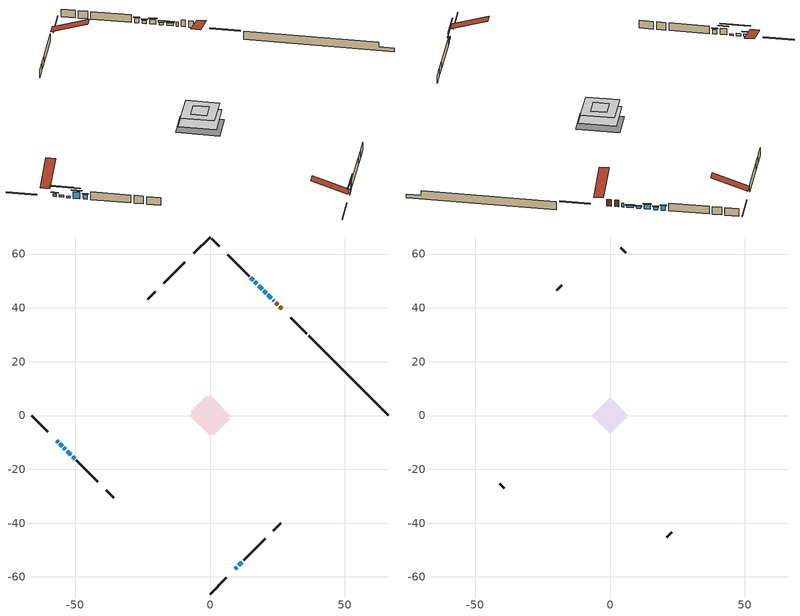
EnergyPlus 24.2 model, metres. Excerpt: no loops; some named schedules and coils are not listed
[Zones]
conditioned space
 floor outside (Floor1 construction): -1.49,0 0,1.49 1.49,0 0,-1.49 z0.97
 floor adiabatic (AdiabaticFloorConstruction): -7.48,0 0,7.48 7.48,0 0,-7.48 z0.97
 floor foundation (Slab1 construction): -7.41,1.32 -1.32,7.41 7.41,-1.32 1.32,-7.41 z-1.62
 wall outside (RimJoist1 construction): 0,-66.34 6.08,-60.27 / -66.34,0 -60.27,-6.08 / 0,66.34 -6.08,60.27 / 36.05,30.29 29.98,36.37 z0.97:1.27
 wall outside (AdiabaticWallConstruction 1): 26.74,39.6 25.84,40.5 / 25.19,41.16 24.41,41.93 z0.97:3
 wall outside (AdiabaticWallConstruction): 23.76,42.59 23.42,42.93 z0.97:2.19; -57.03,-9.31 -56.46,-9.89 z0.97:1.79; 22.76,43.58 21.48,44.86 / -55.8,-10.54 -54.97,-11.37 z0.97:1.71; 20.83,45.51 20,46.34 z0.97:1.66; 9.31,-57.03 9.96,-56.39 z0.97:1.48; -54.32,-12.02 -53.71,-12.64 z0.97:1.45; 19.35,47 18.12,48.22 / 15.98,50.36 15.16,51.19 / 10.61,-55.73 11.84,-54.51 z0.97:2.44; 17.47,48.88 16.64,49.7 z0.97:1.89; -53.05,-13.29 -51.76,-14.59 z0.97:3.05; -51.1,-15.24 -50.31,-16.03 z0.97:2.42
 wall outside (Wall1 construction): 12.49,-53.85 20.46,-45.89 / -49.66,-16.69 -41.69,-24.65 / -9.31,57.03 -17.27,49.07 / 14.5,51.84 6.54,59.81 z0.97:3.41
 wall outside (Wall4 construction): 23.57,-42.77 26.34,-40.01 / -38.58,-27.77 -35.81,-30.53 / -20.39,45.95 -23.15,43.19 / 3.42,62.92 0.66,65.69 z0.97:3.41
 wall foundation (FoundationWall1 construction): 36.71,29.64,-1.62 36.71,29.64,0.97 63.38,2.96,0.97 63.38,2.96,-0.49 66.34,0,-0.49 66.34,0,-1.62
 window (WindowConstruction 7): 23.76,42.59 23.42,42.92 z0.97:2.19
 window (WindowConstruction 6): -57.03,-9.31 -56.46,-9.89 z0.97:1.78
 window (WindowConstruction 8): 22.76,43.58 21.49,44.86 z0.97:1.71
 window (WindowConstruction 9): 20.83,45.51 20,46.34 z0.97:1.66
 window (WindowConstruction 10): 9.31,-57.03 9.96,-56.39 z0.97:1.48
 window (WindowConstruction 11): -55.8,-10.54 -54.97,-11.37 z0.97:1.71
 window (WindowConstruction 12): -54.32,-12.03 -53.71,-12.63 z0.97:1.45
 window (WindowConstruction): 19.35,47 18.12,48.22 z0.97:2.44
 window (WindowConstruction 1): 17.47,48.88 16.64,49.7 z0.97:1.88
 window (WindowConstruction 2): 15.98,50.36 15.16,51.19 z0.97:2.44
 window (WindowConstruction 3): 10.61,-55.73 11.84,-54.51 z0.97:2.44
 window (WindowConstruction 4): -53.05,-13.29 -51.76,-14.59 z0.97:3.05
 window (WindowConstruction 5): -51.1,-15.24 -50.31,-16.03 z0.97:2.42
 door (Door): 26.74,39.6 25.84,40.5 z0.97:3
 door (Door 1): 25.19,41.16 24.41,41.93 z0.97:3
 ceiling adiabatic (AdiabaticFloorConstruction): 0,-7.48 7.48,0 0,7.48 -7.48,0 z0.97
attic - vented
 floor to conditioned space (Floor2 construction Reversed): -3.23,0 0,3.23 3.23,0 0,-3.23 z3.41
 floor to conditioned space (Floor3 construction Reversed): -6.76,0 0,6.76 6.76,0 0,-6.76 z3.41
 wall outside (Wall2 construction): 21.11,-45.23 22.91,-43.43 / -41.03,-25.31 -39.23,-27.11 / -17.93,48.41 -19.73,46.61 / 5.88,60.46 4.08,62.26 z0.97:3.41
 roof outside (Roof1 construction): 8.65,-57.69,3.41 1.36,-50.4,6.85 -0.56,-52.32,6.85 6.73,-59.61,3.41; -57.69,-8.65,3.41 -50.4,-1.36,6.85 -52.32,0.56,6.85 -59.61,-6.73,3.41; -8.65,57.69,3.41 -1.36,50.4,6.85 0.56,52.32,6.85 -6.73,59.61,3.41; 27.4,38.95,3.41 20.11,31.66,6.85 22.03,29.73,6.85 29.32,37.02,3.41
shading: -56.03,-10.32 -57.46,-8.88 -57.68,-9.09 -56.24,-10.53 z2.39; 21.27,45.07 22.97,43.37 23.4,43.8 21.71,45.5 z2.01; 19.79,46.55 21.04,45.3 21.47,45.73 20.22,46.98 z1.95; 12.55,-53.8 6.72,-59.62 6.81,-59.71 12.63,-53.88 z5.14; -53.04,-13.31 -57.74,-8.61 -57.95,-8.82 -53.25,-13.52 z4.45; -51.66,-14.68 -56.37,-9.98 -56.58,-10.19 -51.87,-14.9 z4.35; 17.91,48.43 19.56,46.79 19.77,47 18.12,48.64 z2.74; 16.43,49.91 17.68,48.66 17.89,48.88 16.64,50.13 z2.18; 14.95,51.4 16.19,50.15 16.4,50.36 15.16,51.61 z2.74; 13.13,-53.21 9.32,-57.02 9.4,-57.11 13.21,-53.3 z4.27; -51.33,-15.02 -53.48,-12.86 -53.69,-13.07 -51.54,-15.23 z3.66; -50.1,-16.24 -51.31,-15.03 -51.52,-15.24 -50.31,-16.45 z2.72
[Building]
Building 1: Terrain=Suburbs
[Site:Location]
Mont Joli AP_QC: Latitude {deg}=48.61; Longitude {deg}=-68.21; Time Zone {hr}=-5; Elevation {m}=52; Keep Site Location Information=Yes
[Site:GroundTemperature:Shallow]
-0.843868, -3.04892, -3.2255, -2.1791, 2.02165, 6.20283, 9.82768, 12.1239, 12.319, 10.4514, 6.91898, 2.86606
[Site:WaterMainsTemperature]
Calculation Method=Schedule; Temperature Schedule=mains temperature schedule
[Material] Roughness=Rough; Thermal Absorptance=0.9
Name | Thickness {m} | Conductivity {W/m-K} | Density {kg/m3} | Specific Heat {J/kg-K} | Solar Absorptance | Visible Absorptance
asphalt or fiberglass shingles | 0.00635 | 0.162714 | 1121.4 | 1465.45 | 0.4 | 0.4
ceiling loosefill ins | 0.169333 | 0.0480833 | 16.02 | 1046.75 | 0.7 | 0.7
ceiling stud and cavity | 0.1397 | 0.118414 | 65.682 | 1177.47 | 0.7 | 0.7
ceiling stud and cavity 1 | 0.1397 | 0.117536 | 65.682 | 1177.47 | 0.7 | 0.7
concrete 4.0 in. | 0.1016 | 1.803125 | 2242.8 | 837.4 | 0.7 | 0.7
concrete 8.0 in. | 0.2032 | 1.803125 | 2242.8 | 837.4 | 0.7 | 0.7
door material | 0.04445 | 0.0451087 | 512.64 | 1214.23 | 0.7 | 0.7
floor covering | 0.0127 | 0.0433444 | 54.468 | 1339.84 | 0.6 | 0.6
floor rigid ins | 0.103632 | 0.029427 | 32.04 | 1214.23 | 0.7 | 0.7
floor rigid ins 1; wall rigid ins 1 | 0.512978 | 0.029427 | 32.04 | 1214.23 | 0.7 | 0.7
floor stud and cavity | 0.1397 | 0.137215 | 92.3553 | 1139.71 | 0.7 | 0.7
floor stud and cavity 1 | 0.1397 | 1.75129 | 37.0049 | 1207.88 | 0.7 | 0.7
furniture material conditioned space 1 | 0.1524 | 0.115458 | 640.8 | 1214.23 | 0.6 | 0.6
gypsum board | 0.0127 | 0.160291 | 801 | 837.4 | 0.6 | 0.6
osb sheathing 0.5 in. | 0.0127 | 0.115458 | 512.64 | 1214.23 | 0.7 | 0.7
osb sheathing 0.75 in. | 0.01905 | 0.115458 | 512.64 | 1214.23 | 0.7 | 0.7
osb sheathing 2.0 in. | 0.0508 | 0.115458 | 512.64 | 1214.23 | 0.7 | 0.7
rim joist rigid ins; wall rigid ins | 0.051816 | 0.029427 | 32.04 | 1214.23 | 0.7 | 0.7
rim joist stud and cavity | 0.0508 | 0.0407728 | 125.044 | 1163.47 | 0.6 | 0.6
wall stud and cavity | 0.1397 | 0.160931 | 139.0536 | 1170.24 | 0.7 | 0.7
wall stud and cavity 1 | 0.0889 | 6.1454 | 50.32683 | 1063.81 | 0.6 | 0.6
wall stud and cavity 2 | 0.1397 | 0.226446 | 139.0536 | 1170.24 | 0.7 | 0.7
wall stud and cavity 3 | 0.0889 | 0.380278 | 52.3479 | 1209.89 | 0.7 | 0.7
wall stud and cavity 4 | 0.0889 | 0.391764 | 83.0341 | 1211.67 | 0.7 | 0.7
wood siding | 0.0254 | 0.102417 | 544.68 | 1172.36 | 0.4 | 0.4
wood siding 1 | 0.00254 | 0.102417 | 544.68 | 1172.36 | 0.4 | 0.4
wood siding 2; wood siding 3; wood siding 4 | 0.0254 | 0.102417 | 544.68 | 1172.36 | 0.7 | 0.7
[WindowMaterial:SimpleGlazingSystem]
Name | U-Factor {W/m2-K} | Solar Heat Gain Coefficient
WindowMaterial | 2.909975 | 0.64
WindowMaterial 1 | 3.00026 | 0.5
WindowMaterial 10 | 2.969594 | 0.55
WindowMaterial 11 | 3.02013 | 0.46
WindowMaterial 2 | 2.92871 | 0.61
WindowMaterial 3 | 2.89351 | 0.66
WindowMaterial 4 | 2.992306 | 0.52
WindowMaterial 5 | 2.98038 | 0.53
WindowMaterial 6 | 3.03319 | 0.57
WindowMaterial 7 | 2.95653 | 0.58
WindowMaterial 8 | 2.97584 | 0.54
WindowMaterial 9 | 3.01388 | 0.48
[Construction]
AdiabaticFloorConstruction: floor stud and cavity 1, floor rigid ins 1, osb sheathing 0.75 in., floor covering
AdiabaticWallConstruction: wood siding 3, wall rigid ins 1, wall stud and cavity 3, gypsum board
AdiabaticWallConstruction 1: wood siding 4, wall rigid ins 1, wall stud and cavity 3, gypsum board
Door; Door 1: door material
Floor1 construction: floor stud and cavity, floor rigid ins, osb sheathing 0.75 in., floor covering
Floor2 construction Reversed: gypsum board, ceiling stud and cavity, ceiling loosefill ins
Floor3 construction Reversed: gypsum board, ceiling stud and cavity 1, ceiling loosefill ins
FoundationWall1 construction: concrete 8.0 in.
furniture construction conditioned space 1: furniture material conditioned space 1
PartitionWallConstruction: gypsum board, wall stud and cavity 4, gypsum board
RimJoist1 construction: wood siding 2, rim joist rigid ins, osb sheathing 2.0 in., rim joist stud and cavity
Roof1 construction: asphalt or fiberglass shingles
Slab1 construction: concrete 4.0 in.
Wall1 construction: wood siding, wall rigid ins, osb sheathing 0.5 in., wall stud and cavity, gypsum board
Wall2 construction: wood siding 1, wall stud and cavity 1
Wall4 construction: wood siding, wall rigid ins, osb sheathing 0.5 in., wall stud and cavity 2, gypsum board
WindowConstruction; WindowConstruction 3: WindowMaterial
WindowConstruction 1: WindowMaterial 1
WindowConstruction 10: WindowMaterial 9
WindowConstruction 11: WindowMaterial 10
WindowConstruction 12: WindowMaterial 11
WindowConstruction 2: WindowMaterial 2
WindowConstruction 4: WindowMaterial 3
WindowConstruction 5: WindowMaterial 4
WindowConstruction 6: WindowMaterial 5
WindowConstruction 7: WindowMaterial 6
WindowConstruction 8: WindowMaterial 7
WindowConstruction 9: WindowMaterial 8
[Zone] Multiplier=1; Part of Total Floor Area=Yes
Name | Volume {m3}
attic - vented | 62.7553
conditioned space | 621.1
[Space]
Name | Zone | Volume {m3}
attic - vented 1 | attic - vented | 62.7553
conditioned space 1 | conditioned space | 621.1
[ZoneInfiltration:EffectiveLeakageArea]
infil attic - vented 1: Zone or Space=attic - vented 1; Schedule=Always On Discrete; Effective Air Leakage Area {cm2}=3907.48; Stack Coefficient=0.000408552; Wind Coefficient=1.36566e-05
[ZoneMixing]
whole house fan mix: Zone or Space=attic - vented; Schedule=Always On Continuous; Design Flow Rate Calculation Method=Flow/Zone; Design Flow Rate {m3/s}=0; Source Zone or Space=conditioned space
[SurfaceProperty:ExposedFoundationPerimeter]
Slab1: Exposed Perimeter Calculation Method=TotalExposedPerimeter; Total Exposed Perimeter {m}=41.911
[InternalMass] Zone or ZoneList=conditioned space; Space or SpaceList=conditioned space 1
Name | Construction | Surface Area {m2}
furniture mass conditioned space 1 | furniture construction conditioned space 1 | 89.0163
partition wall mass | PartitionWallConstruction | 222.541
[Lights]
interior lighting: Zone or ZoneList or Space or SpaceList=conditioned space 1; Schedule=interior lighting schedule; Design Level Calculation Method=LightingLevel; Lighting Level {W}=343.2; Return Air Fraction=0; Fraction Radiant=0.6; Fraction Visible=0.2; Fraction Replaceable=1
[People]
occupants: Zone or ZoneList or Space or SpaceList=conditioned space 1; Number of People Schedule=occupants schedule; Number of People Calculation Method=People; Number of People=3; Fraction Radiant=0.314171; Sensible Heat Fraction=0.56303; Activity Level Schedule=occupants activity schedule; Carbon Dioxide Generation Rate {m3/s-W}=0; Enable ASHRAE 55 Comfort Warnings=No; Mean Radiant Temperature Calculation Type=EnclosureAveraged
[ElectricEquipment] Zone or ZoneList or Space or SpaceList=conditioned space 1; Design Level Calculation Method=EquipmentLevel
Name | Schedule | Design Level {W} | Fraction Latent | Fraction Radiant | Fraction Lost
clothes dryer | clothes dryer schedule | 140.772 | 0.015 | 0.081 | 0.85
clothes washer | clothes washer schedule | 32.1985 | 0.03 | 0.162 | 0.7
cooking range | cooking range schedule | 215.147 | 0.08 | 0.432 | 0.2
dishwasher | dishwasher schedule | 66.8632 | 0.3 | 0.18 | 0.4
fridge | fridge schedule | 72.9452 | 0 | 0.6 | 0
mech vent house fan | mech vent house fan schedule | 0 | 0 | 0 | 1
mech vent house fan cfis | mech vent house fan cfis schedule | 0 | 0 | 0 | 0
mech vent range fan 0 | mech vent range fan 0 schedule | 150 | 0 | 0 | 1
misc plug loads | misc plug loads schedule | 494.7 | 0.045 | 0.513 | 0.1
whole house fan | Always On Discrete | 0 | 0 | 0 | 1
[OtherEquipment] Zone or ZoneList or Space or SpaceList=conditioned space 1; Design Level Calculation Method=EquipmentLevel
Name | Fuel Type | Schedule | Design Level {W} | Fraction Latent | Fraction Radiant | Fraction Lost
clothes dryer 1 | Electricity | clothes dryer schedule | 0 | 0.015 | 0.081 | 0.85
cooking range 1 | Electricity | cooking range schedule | 0 | 0.08 | 0.432 | 0.2
general water use latent | None | general water use schedule | 62.594 | 1 | 0 | 0
general water use sensible | None | general water use schedule | -61.6891 | 0 | 0.6 | 0
mech vent house fan latent load | None | Always On Discrete | 0 | 1 | 0 | 0
mech vent house fan sensible load | None | Always On Discrete | 0 | 0 | 0 | 0
water heater energy adjustment1 | Electricity | Always On Discrete | 0.01 | 0 | 0 | 1
[ZoneInfiltration:DesignFlowRate] Zone or ZoneList or Space or SpaceList=conditioned space 1; Schedule=Always On Discrete; Design Flow Rate Calculation Method=Flow/Zone; Design Flow Rate {m3/s}=0
infil flow; natural vent flow; whole house fan flow
[ZoneControl:Thermostat]
conditioned space Thermostat: Zone or ZoneList=conditioned space; Control Type Schedule=conditioned space Thermostat Schedule; Control 1=conditioned space temperature setpoint; Temperature Difference Between Cutout And Setpoint {deltaC}=0
[ThermostatSetpoint:DualSetpoint]
conditioned space temperature setpoint: Heating Setpoint Temperature Schedule=heating setpoint; Cooling Setpoint Temperature Schedule=cooling setpoint
[AirLoopHVAC:UnitarySystem]
unit heater unitary system: Control Type=Load; Controlling Zone or Thermostat Location=conditioned space; Dehumidification Control Type=None; Availability Schedule=Always On Discrete; Supply Fan=unit heater supply fan; Fan Placement=BlowThrough; Supply Air Fan Operating Mode Schedule=unit heater auto fan schedule; Heating Coil=unit heater htg coil; DX Heating Coil Sizing Ratio=1; Use DOAS DX Cooling Coil=No; Minimum Supply Air Temperature {C}=2; Latent Load Control=SensibleOnlyLoadControl; Cooling Supply Air Flow Rate Method=None; Heating Supply Air Flow Rate Method=SupplyAirFlowRate; Heating Supply Air Flow Rate {m3/s}=0.00141584; No Load Supply Air Flow Rate Method=SupplyAirFlowRate; No Load Supply Air Flow Rate {m3/s}=0; No Load Supply Air Flow Rate Control Set To Low Speed=Yes; Maximum Supply Air Temperature {C}=48.8889; Maximum Outdoor Dry-Bulb Temperature for Supplemental Heater Operation {C}=21; Ancillary On-Cycle Electric Power {W}=0; Ancillary Off-Cycle Electric Power {W}=0
[Zone equipment]
conditioned space: electric baseboard, unit heater unitary system
[Foundation:Kiva]
Foundation Kiva 1: Initial Indoor Air Temperature {C}=18; Wall Height Above Grade {m}=0.969996; Wall Depth Below Slab {m}=0.2032
[Foundation:Kiva:Settings]
Soil Conductivity {W/m-K}=0.849921; Soil Density {kg/m3}=1842.3; Soil Specific Heat {J/kg-K}=418.7; Ground Solar Absorptivity=0.9; Ground Thermal Absorptivity=0.9; Ground Surface Roughness {m}=0.03; Far-Field Width {m}=40; Deep-Ground Boundary Condition=ZeroFlux; Deep-Ground Depth {m}=40; Minimum Cell Dimension {m}=0.2; Maximum Cell Growth Coefficient=3; Simulation Timestep=Timestep
[Exterior:Lights]
exterior lighting: Schedule=exterior lighting schedule; Design Level {W}=75.6
[EnergyManagementSystem:Sensor] Output:Variable or Output:Meter Index Key=conditioned space
Name | Output:Variable or Output:Meter
conditioned_space_clg_unmet_s | Zone Cooling Setpoint Not Met Time
conditioned_space_htg_unmet_s | Zone Heating Setpoint Not Met Time
fridge_tin_s; tin_s; tin_s_1 | Zone Mean Air Temperature
tout_s | Zone Outdoor Air Drybulb Temperature
win_s | Zone Air Humidity Ratio
[Schedule:Constant]
Name | Hourly Value
Always On Continuous; mech vent house fan schedule; mech vent house fan cfis schedule; Always On Discrete | 1
occupants activity schedule | 117.228
fridge schedule; unit heater auto fan schedule | 0
[Schedule:Week:Daily]
interior lighting schedule Week Rule - Jan1-Jan27: interior lighting schedule day, interior lighting schedule day, interior lighting schedule day, interior lighting schedule day, interior lighting schedule day, interior lighting schedule day, interior lighting schedule day, interior lighting schedule default day, interior lighting schedule default day, interior lighting schedule default day, interior lighting schedule default day, interior lighting schedule default day
interior lighting schedule Week Rule - Jan28-Feb3: interior lighting schedule day, interior lighting schedule day, interior lighting schedule day, interior lighting schedule day, interior lighting schedule day 1, interior lighting schedule day 1, interior lighting schedule day 1, interior lighting schedule default day, interior lighting schedule default day, interior lighting schedule default day, interior lighting schedule default day, interior lighting schedule default day
interior lighting schedule Week Rule - Feb4-Feb24: interior lighting schedule day 1, interior lighting schedule day 1, interior lighting schedule day 1, interior lighting schedule day 1, interior lighting schedule day 1, interior lighting schedule day 1, interior lighting schedule day 1, interior lighting schedule default day, interior lighting schedule default day, interior lighting schedule default day, interior lighting schedule default day, interior lighting schedule default day
interior lighting schedule Week Rule - Feb25-Mar3: interior lighting schedule day 1, interior lighting schedule day 1, interior lighting schedule day 1, interior lighting schedule day 1, interior lighting schedule day 2, interior lighting schedule day 2, interior lighting schedule day 2, interior lighting schedule default day, interior lighting schedule default day, interior lighting schedule default day, interior lighting schedule default day, interior lighting schedule default day
interior lighting schedule Week Rule - Mar4-Mar31: interior lighting schedule day 2, interior lighting schedule day 2, interior lighting schedule day 2, interior lighting schedule day 2, interior lighting schedule day 2, interior lighting schedule day 2, interior lighting schedule day 2, interior lighting schedule default day, interior lighting schedule default day, interior lighting schedule default day, interior lighting schedule default day, interior lighting schedule default day
interior lighting schedule Week Rule - Apr1-Apr28: interior lighting schedule day 3, interior lighting schedule day 3, interior lighting schedule day 3, interior lighting schedule day 3, interior lighting schedule day 3, interior lighting schedule day 3, interior lighting schedule day 3, interior lighting schedule default day, interior lighting schedule default day, interior lighting schedule default day, interior lighting schedule default day, interior lighting schedule default day
interior lighting schedule Week Rule - Apr29-May5: interior lighting schedule day 3, interior lighting schedule day 3, interior lighting schedule day 4, interior lighting schedule day 4, interior lighting schedule day 4, interior lighting schedule day 4, interior lighting schedule day 4, interior lighting schedule default day, interior lighting schedule default day, interior lighting schedule default day, interior lighting schedule default day, interior lighting schedule default day
interior lighting schedule Week Rule - May6-May26: interior lighting schedule day 4, interior lighting schedule day 4, interior lighting schedule day 4, interior lighting schedule day 4, interior lighting schedule day 4, interior lighting schedule day 4, interior lighting schedule day 4, interior lighting schedule default day, interior lighting schedule default day, interior lighting schedule default day, interior lighting schedule default day, interior lighting schedule default day
interior lighting schedule Week Rule - May27-Jun2: interior lighting schedule day 4, interior lighting schedule day 4, interior lighting schedule day 4, interior lighting schedule day 4, interior lighting schedule day 4, interior lighting schedule day 5, interior lighting schedule day 5, interior lighting schedule default day, interior lighting schedule default day, interior lighting schedule default day, interior lighting schedule default day, interior lighting schedule default day
interior lighting schedule Week Rule - Jun3-Jun30: interior lighting schedule day 5, interior lighting schedule day 5, interior lighting schedule day 5, interior lighting schedule day 5, interior lighting schedule day 5, interior lighting schedule day 5, interior lighting schedule day 5, interior lighting schedule default day, interior lighting schedule default day, interior lighting schedule default day, interior lighting schedule default day, interior lighting schedule default day
interior lighting schedule Week Rule - Jul1-Jul28: interior lighting schedule day 6, interior lighting schedule day 6, interior lighting schedule day 6, interior lighting schedule day 6, interior lighting schedule day 6, interior lighting schedule day 6, interior lighting schedule day 6, interior lighting schedule default day, interior lighting schedule default day, interior lighting schedule default day, interior lighting schedule default day, interior lighting schedule default day
interior lighting schedule Week Rule - Jul29-Aug4: interior lighting schedule day 6, interior lighting schedule day 6, interior lighting schedule day 6, interior lighting schedule day 7, interior lighting schedule day 7, interior lighting schedule day 7, interior lighting schedule day 7, interior lighting schedule default day, interior lighting schedule default day, interior lighting schedule default day, interior lighting schedule default day, interior lighting schedule default day
interior lighting schedule Week Rule - Aug5-Aug25: interior lighting schedule day 7, interior lighting schedule day 7, interior lighting schedule day 7, interior lighting schedule day 7, interior lighting schedule day 7, interior lighting schedule day 7, interior lighting schedule day 7, interior lighting schedule default day, interior lighting schedule default day, interior lighting schedule default day, interior lighting schedule default day, interior lighting schedule default day
interior lighting schedule Week Rule - Aug26-Sep1: interior lighting schedule day 7, interior lighting schedule day 7, interior lighting schedule day 7, interior lighting schedule day 7, interior lighting schedule day 7, interior lighting schedule day 7, interior lighting schedule day 8, interior lighting schedule default day, interior lighting schedule default day, interior lighting schedule default day, interior lighting schedule default day, interior lighting schedule default day
interior lighting schedule Week Rule - Sep2-Sep29: interior lighting schedule day 8, interior lighting schedule day 8, interior lighting schedule day 8, interior lighting schedule day 8, interior lighting schedule day 8, interior lighting schedule day 8, interior lighting schedule day 8, interior lighting schedule default day, interior lighting schedule default day, interior lighting schedule default day, interior lighting schedule default day, interior lighting schedule default day
interior lighting schedule Week Rule - Sep30-Oct6: interior lighting schedule day 8, interior lighting schedule day 9, interior lighting schedule day 9, interior lighting schedule day 9, interior lighting schedule day 9, interior lighting schedule day 9, interior lighting schedule day 9, interior lighting schedule default day, interior lighting schedule default day, interior lighting schedule default day, interior lighting schedule default day, interior lighting schedule default day
interior lighting schedule Week Rule - Oct7-Oct27: interior lighting schedule day 9, interior lighting schedule day 9, interior lighting schedule day 9, interior lighting schedule day 9, interior lighting schedule day 9, interior lighting schedule day 9, interior lighting schedule day 9, interior lighting schedule default day, interior lighting schedule default day, interior lighting schedule default day, interior lighting schedule default day, interior lighting schedule default day
interior lighting schedule Week Rule - Oct28-Nov3: interior lighting schedule day 9, interior lighting schedule day 9, interior lighting schedule day 9, interior lighting schedule day 9, interior lighting schedule day 10, interior lighting schedule day 10, interior lighting schedule day 10, interior lighting schedule default day, interior lighting schedule default day, interior lighting schedule default day, interior lighting schedule default day, interior lighting schedule default day
interior lighting schedule Week Rule - Nov4-Nov24: interior lighting schedule day 10, interior lighting schedule day 10, interior lighting schedule day 10, interior lighting schedule day 10, interior lighting schedule day 10, interior lighting schedule day 10, interior lighting schedule day 10, interior lighting schedule default day, interior lighting schedule default day, interior lighting schedule default day, interior lighting schedule default day, interior lighting schedule default day
interior lighting schedule Week Rule - Nov25-Dec1: interior lighting schedule day 10, interior lighting schedule day 10, interior lighting schedule day 10, interior lighting schedule day 10, interior lighting schedule day 10, interior lighting schedule day 10, interior lighting schedule day 11, interior lighting schedule default day, interior lighting schedule default day, interior lighting schedule default day, interior lighting schedule default day, interior lighting schedule default day
interior lighting schedule Week Rule - Dec2-Dec31: interior lighting schedule day 11, interior lighting schedule day 11, interior lighting schedule day 11, interior lighting schedule day 11, interior lighting schedule day 11, interior lighting schedule day 11, interior lighting schedule day 11, interior lighting schedule default day, interior lighting schedule default day, interior lighting schedule default day, interior lighting schedule default day, interior lighting schedule default day
occupants schedule Week Rule - Jan1-Dec31: occupants schedule day, occupants schedule day, occupants schedule day, occupants schedule day, occupants schedule day, occupants schedule day, occupants schedule day, occupants schedule default day, occupants schedule default day, occupants schedule default day, occupants schedule default day, occupants schedule default day
clothes dryer schedule Week Rule - Jan1-Dec31: clothes dryer schedule day, clothes dryer schedule day, clothes dryer schedule day, clothes dryer schedule day, clothes dryer schedule day, clothes dryer schedule day, clothes dryer schedule day, clothes dryer schedule default day, clothes dryer schedule default day, clothes dryer schedule default day, clothes dryer schedule default day, clothes dryer schedule default day
clothes washer schedule Week Rule - Jan1-Dec31: clothes washer schedule day, clothes washer schedule day, clothes washer schedule day, clothes washer schedule day, clothes washer schedule day, clothes washer schedule day, clothes washer schedule day, clothes washer schedule default day, clothes washer schedule default day, clothes washer schedule default day, clothes washer schedule default day, clothes washer schedule default day
cooking range schedule Week Rule - Jan1-Dec31: cooking range schedule day, cooking range schedule day, cooking range schedule day, cooking range schedule day, cooking range schedule day, cooking range schedule day, cooking range schedule day, cooking range schedule default day, cooking range schedule default day, cooking range schedule default day, cooking range schedule default day, cooking range schedule default day
dishwasher schedule Week Rule - Jan1-Dec31: dishwasher schedule day, dishwasher schedule day, dishwasher schedule day, dishwasher schedule day, dishwasher schedule day, dishwasher schedule day, dishwasher schedule day, dishwasher schedule default day, dishwasher schedule default day, dishwasher schedule default day, dishwasher schedule default day, dishwasher schedule default day
mech vent range fan 0 schedule Week Rule - Jan1-Dec31: mech vent range fan 0 schedule day, mech vent range fan 0 schedule day, mech vent range fan 0 schedule day, mech vent range fan 0 schedule day, mech vent range fan 0 schedule day, mech vent range fan 0 schedule day, mech vent range fan 0 schedule day, mech vent range fan 0 schedule default day, mech vent range fan 0 schedule default day, mech vent range fan 0 schedule default day, mech vent range fan 0 schedule default day, mech vent range fan 0 schedule default day
misc plug loads schedule Week Rule - Jan1-Dec31: misc plug loads schedule day, misc plug loads schedule day, misc plug loads schedule day, misc plug loads schedule day, misc plug loads schedule day, misc plug loads schedule day, misc plug loads schedule day, misc plug loads schedule default day, misc plug loads schedule default day, misc plug loads schedule default day, misc plug loads schedule default day, misc plug loads schedule default day
general water use schedule Week Rule - Jan1-Dec31: general water use schedule day, general water use schedule day, general water use schedule day, general water use schedule day, general water use schedule day, general water use schedule day, general water use schedule day, general water use schedule default day, general water use schedule default day, general water use schedule default day, general water use schedule default day, general water use schedule default day
exterior lighting schedule Week Rule - Jan1-Jan27: exterior lighting schedule day, exterior lighting schedule day, exterior lighting schedule day, exterior lighting schedule day, exterior lighting schedule day, exterior lighting schedule day, exterior lighting schedule day, exterior lighting schedule default day, exterior lighting schedule default day, exterior lighting schedule default day, exterior lighting schedule default day, exterior lighting schedule default day
exterior lighting schedule Week Rule - Jan28-Feb3: exterior lighting schedule day, exterior lighting schedule day, exterior lighting schedule day, exterior lighting schedule day, exterior lighting schedule day 1, exterior lighting schedule day 1, exterior lighting schedule day 1, exterior lighting schedule default day, exterior lighting schedule default day, exterior lighting schedule default day, exterior lighting schedule default day, exterior lighting schedule default day
exterior lighting schedule Week Rule - Feb4-Feb24: exterior lighting schedule day 1, exterior lighting schedule day 1, exterior lighting schedule day 1, exterior lighting schedule day 1, exterior lighting schedule day 1, exterior lighting schedule day 1, exterior lighting schedule day 1, exterior lighting schedule default day, exterior lighting schedule default day, exterior lighting schedule default day, exterior lighting schedule default day, exterior lighting schedule default day
exterior lighting schedule Week Rule - Feb25-Mar3: exterior lighting schedule day 1, exterior lighting schedule day 1, exterior lighting schedule day 1, exterior lighting schedule day 1, exterior lighting schedule day 2, exterior lighting schedule day 2, exterior lighting schedule day 2, exterior lighting schedule default day, exterior lighting schedule default day, exterior lighting schedule default day, exterior lighting schedule default day, exterior lighting schedule default day
exterior lighting schedule Week Rule - Mar4-Mar31: exterior lighting schedule day 2, exterior lighting schedule day 2, exterior lighting schedule day 2, exterior lighting schedule day 2, exterior lighting schedule day 2, exterior lighting schedule day 2, exterior lighting schedule day 2, exterior lighting schedule default day, exterior lighting schedule default day, exterior lighting schedule default day, exterior lighting schedule default day, exterior lighting schedule default day
exterior lighting schedule Week Rule - Apr1-Apr28: exterior lighting schedule day 3, exterior lighting schedule day 3, exterior lighting schedule day 3, exterior lighting schedule day 3, exterior lighting schedule day 3, exterior lighting schedule day 3, exterior lighting schedule day 3, exterior lighting schedule default day, exterior lighting schedule default day, exterior lighting schedule default day, exterior lighting schedule default day, exterior lighting schedule default day
exterior lighting schedule Week Rule - Apr29-May5: exterior lighting schedule day 3, exterior lighting schedule day 3, exterior lighting schedule day 4, exterior lighting schedule day 4, exterior lighting schedule day 4, exterior lighting schedule day 4, exterior lighting schedule day 4, exterior lighting schedule default day, exterior lighting schedule default day, exterior lighting schedule default day, exterior lighting schedule default day, exterior lighting schedule default day
exterior lighting schedule Week Rule - May6-May26: exterior lighting schedule day 4, exterior lighting schedule day 4, exterior lighting schedule day 4, exterior lighting schedule day 4, exterior lighting schedule day 4, exterior lighting schedule day 4, exterior lighting schedule day 4, exterior lighting schedule default day, exterior lighting schedule default day, exterior lighting schedule default day, exterior lighting schedule default day, exterior lighting schedule default day
exterior lighting schedule Week Rule - May27-Jun2: exterior lighting schedule day 4, exterior lighting schedule day 4, exterior lighting schedule day 4, exterior lighting schedule day 4, exterior lighting schedule day 4, exterior lighting schedule day 5, exterior lighting schedule day 5, exterior lighting schedule default day, exterior lighting schedule default day, exterior lighting schedule default day, exterior lighting schedule default day, exterior lighting schedule default day
exterior lighting schedule Week Rule - Jun3-Jun30: exterior lighting schedule day 5, exterior lighting schedule day 5, exterior lighting schedule day 5, exterior lighting schedule day 5, exterior lighting schedule day 5, exterior lighting schedule day 5, exterior lighting schedule day 5, exterior lighting schedule default day, exterior lighting schedule default day, exterior lighting schedule default day, exterior lighting schedule default day, exterior lighting schedule default day
exterior lighting schedule Week Rule - Jul1-Jul28: exterior lighting schedule day 6, exterior lighting schedule day 6, exterior lighting schedule day 6, exterior lighting schedule day 6, exterior lighting schedule day 6, exterior lighting schedule day 6, exterior lighting schedule day 6, exterior lighting schedule default day, exterior lighting schedule default day, exterior lighting schedule default day, exterior lighting schedule default day, exterior lighting schedule default day
exterior lighting schedule Week Rule - Jul29-Aug4: exterior lighting schedule day 6, exterior lighting schedule day 6, exterior lighting schedule day 6, exterior lighting schedule day 7, exterior lighting schedule day 7, exterior lighting schedule day 7, exterior lighting schedule day 7, exterior lighting schedule default day, exterior lighting schedule default day, exterior lighting schedule default day, exterior lighting schedule default day, exterior lighting schedule default day
[Schedule:Year]
interior lighting schedule: interior lighting schedule Week Rule - Jan1-Jan27, 1, 1, 1, 27, interior lighting schedule Week Rule - Jan28-Feb3, 1, 28, 2, 3, interior lighting schedule Week Rule - Feb4-Feb24, 2, 4, 2, 24, interior lighting schedule Week Rule - Feb25-Mar3, 2, 25, 3, 3, interior lighting schedule Week Rule - Mar4-Mar31, 3, 4, 3, 31, interior lighting schedule Week Rule - Apr1-Apr28, 4, 1, 4, 28, interior lighting schedule Week Rule - Apr29-May5, 4, 29, 5, 5, interior lighting schedule Week Rule - May6-May26, 5, 6, 5, 26, interior lighting schedule Week Rule - May27-Jun2, 5, 27, 6, 2, interior lighting schedule Week Rule - Jun3-Jun30, 6, 3, 6, 30, interior lighting schedule Week Rule - Jul1-Jul28, 7, 1, 7, 28, interior lighting schedule Week Rule - Jul29-Aug4, 7, 29, 8, 4, interior lighting schedule Week Rule - Aug5-Aug25, 8, 5, 8, 25, interior lighting schedule Week Rule - Aug26-Sep1, 8, 26, 9, 1, interior lighting schedule Week Rule - Sep2-Sep29, 9, 2, 9, 29, interior lighting schedule Week Rule - Sep30-Oct6, 9, 30, 10, 6, interior lighting schedule Week Rule - Oct7-Oct27, 10, 7, 10, 27, interior lighting schedule Week Rule - Oct28-Nov3, 10, 28, 11, 3, interior lighting schedule Week Rule - Nov4-Nov24, 11, 4, 11, 24, interior lighting schedule Week Rule - Nov25-Dec1, 11, 25, 12, 1, interior lighting schedule Week Rule - Dec2-Dec31, 12, 2, 12, 31
occupants schedule: occupants schedule Week Rule - Jan1-Dec31, 1, 1, 12, 31
clothes dryer schedule: clothes dryer schedule Week Rule - Jan1-Dec31, 1, 1, 12, 31
clothes washer schedule: clothes washer schedule Week Rule - Jan1-Dec31, 1, 1, 12, 31
cooking range schedule: cooking range schedule Week Rule - Jan1-Dec31, 1, 1, 12, 31
dishwasher schedule: dishwasher schedule Week Rule - Jan1-Dec31, 1, 1, 12, 31
mech vent range fan 0 schedule: mech vent range fan 0 schedule Week Rule - Jan1-Dec31, 1, 1, 12, 31
misc plug loads schedule: misc plug loads schedule Week Rule - Jan1-Dec31, 1, 1, 12, 31
general water use schedule: general water use schedule Week Rule - Jan1-Dec31, 1, 1, 12, 31
exterior lighting schedule: exterior lighting schedule Week Rule - Jan1-Jan27, 1, 1, 1, 27, exterior lighting schedule Week Rule - Jan28-Feb3, 1, 28, 2, 3, exterior lighting schedule Week Rule - Feb4-Feb24, 2, 4, 2, 24, exterior lighting schedule Week Rule - Feb25-Mar3, 2, 25, 3, 3, exterior lighting schedule Week Rule - Mar4-Mar31, 3, 4, 3, 31, exterior lighting schedule Week Rule - Apr1-Apr28, 4, 1, 4, 28, exterior lighting schedule Week Rule - Apr29-May5, 4, 29, 5, 5, exterior lighting schedule Week Rule - May6-May26, 5, 6, 5, 26, exterior lighting schedule Week Rule - May27-Jun2, 5, 27, 6, 2, exterior lighting schedule Week Rule - Jun3-Jun30, 6, 3, 6, 30, exterior lighting schedule Week Rule - Jul1-Jul28, 7, 1, 7, 28, exterior lighting schedule Week Rule - Jul29-Aug4, 7, 29, 8, 4, exterior lighting schedule Week Rule - Aug5-Aug25, 8, 5, 8, 25, exterior lighting schedule Week Rule - Aug26-Sep1, 8, 26, 9, 1, exterior lighting schedule Week Rule - Sep2-Sep29, 9, 2, 9, 29, exterior lighting schedule Week Rule - Sep30-Oct6, 9, 30, 10, 6, exterior lighting schedule Week Rule - Oct7-Oct27, 10, 7, 10, 27, exterior lighting schedule Week Rule - Oct28-Nov3, 10, 28, 11, 3, exterior lighting schedule Week Rule - Nov4-Nov24, 11, 4, 11, 24, exterior lighting schedule Week Rule - Nov25-Dec1, 11, 25, 12, 1, exterior lighting schedule Week Rule - Dec2-Dec31, 12, 2, 12, 31
[Schedule:Compact]
conditioned space Thermostat Schedule: Through: 12/31, For: AllDays, Until: 24:00, 4
mains temperature schedule: Through: 01/01, For: AllDays, Until: 24:00, 4.55833, Through: 01/02, For: AllDays, Until: 24:00, 4.48833, Through: 01/03, For: AllDays, Until: 24:00, 4.41944, Through: 01/04, For: AllDays, Until: 24:00, 4.35111, Through: 01/05, For: AllDays, Until: 24:00, 4.28389, Through: 01/06, For: AllDays, Until: 24:00, 4.21778, Through: 01/07, For: AllDays, Until: 24:00, 4.15278, Through: 01/08, For: AllDays, Until: 24:00, 4.08889, Through: 01/09, For: AllDays, Until: 24:00, 4.02611, Through: 01/10, For: AllDays, Until: 24:00, 3.96444, Through: 01/11, For: AllDays, Until: 24:00, 3.90333, Through: 01/12, For: AllDays, Until: 24:00, 3.84389, Through: 01/13, For: AllDays, Until: 24:00, 3.78556, Through: 01/14, For: AllDays, Until: 24:00, 3.72833, Through: 01/15, For: AllDays, Until: 24:00, 3.67222, Through: 01/16, For: AllDays, Until: 24:00, 3.61722, Through: 01/17, For: AllDays, Until: 24:00, 3.56333, Through: 01/18, For: AllDays, Until: 24:00, 3.51111, Through: 01/19, For: AllDays, Until: 24:00, 3.46, Through: 01/20, For: AllDays, Until: 24:00, 3.41, Through: 01/21, For: AllDays, Until: 24:00, 3.36111, Through: 01/22, For: AllDays, Until: 24:00, 3.31389, Through: 01/23, For: AllDays, Until: 24:00, 3.26778, Through: 01/24, For: AllDays, Until: 24:00, 3.22278, Through: 01/25, For: AllDays, Until: 24:00, 3.17944, Through: 01/26, For: AllDays, Until: 24:00, 3.13722, Through: 01/27, For: AllDays, Until: 24:00, 3.09667, Through: 01/28, For: AllDays, Until: 24:00, 3.05722, Through: 01/29, For: AllDays, Until: 24:00, 3.01944, Through: 01/30, For: AllDays, Until: 24:00, 2.98278, Through: 01/31, For: AllDays, Until: 24:00, 2.94778, Through: 02/01, For: AllDays, Until: 24:00, 2.91389, Through: 02/02, For: AllDays, Until: 24:00, 2.88167, Through: 02/03, For: AllDays, Until: 24:00, 2.85056, Through: 02/04, For: AllDays, Until: 24:00, 2.82111, Through: 02/05, For: AllDays, Until: 24:00, 2.79278, Through: 02/06, For: AllDays, Until: 24:00, 2.76667, Through: 02/07, For: AllDays, Until: 24:00, 2.74111, Through: 02/08, For: AllDays, Until: 24:00, 2.71778, Through: 02/09, For: AllDays, Until: 24:00, 2.69556, Through: 02/10, For: AllDays, Until: 24:00, 2.675, Through: 02/11, For: AllDays, Until: 24:00, 2.65556, Through: 02/12, For: AllDays, Until: 24:00, 2.63833, Through: 02/13, For: AllDays, Until: 24:00, 2.62222, Through: 02/14, For: AllDays, Until: 24:00, 2.60722, Through: 02/15, For: AllDays, Until: 24:00, 2.59389, Through: 02/16, For: AllDays, Until: 24:00, 2.58278, Through: 02/17, For: AllDays, Until: 24:00, 2.57222, Through: 02/18, For: AllDays, Until: 24:00, 2.56389, Through: 02/19, For: AllDays, Until: 24:00, 2.55667, Through: 02/20, For: AllDays, Until: 24:00, 2.55111, Through: 02/21, For: AllDays, Until: 24:00, 2.54722, Through: 02/22, For: AllDays, Until: 24:00, 2.545, Through: 02/23, For: AllDays, Until: 24:00, 2.54389, Through: 02/24, For: AllDays, Until: 24:00, 2.54444, Through: 02/25, For: AllDays, Until: 24:00, 2.54667, Through: 02/26, For: AllDays, Until: 24:00, 2.55056, Through: 02/27, For: AllDays, Until: 24:00, 2.55556, Through: 02/28, For: AllDays, Until: 24:00, 2.56222, Through: 03/01, For: AllDays, Until: 24:00, 2.57056, Through: 03/02, For: AllDays, Until: 24:00, 2.58, Through: 03/03, For: AllDays, Until: 24:00, 2.59167, Through: 03/04, For: AllDays, Until: 24:00, 2.60444, Through: 03/05, For: AllDays, Until: 24:00, 2.61889, Through: 03/06, For: AllDays, Until: 24:00, 2.63444, Through: 03/07, For: AllDays, Until: 24:00, 2.65167, Through: 03/08, For: AllDays, Until: 24:00, 2.67056, Through: 03/09, For: AllDays, Until: 24:00, 2.69111, Through: 03/10, For: AllDays, Until: 24:00, 2.71278, Through: 03/11, For: AllDays, Until: 24:00, 2.73611, Through: 03/12, For: AllDays, Until: 24:00, 2.76111, Through: 03/13, For: AllDays, Until: 24:00, 2.78722, Through: 03/14, For: AllDays, Until: 24:00, 2.815, Through: 03/15, For: AllDays, Until: 24:00, 2.84389, Through: 03/16, For: AllDays, Until: 24:00, 2.87444, Through: 03/17, For: AllDays, Until: 24:00, 2.90667, Through: 03/18, For: AllDays, Until: 24:00, 2.94, Through: 03/19, For: AllDays, Until: 24:00, 2.975, Through: 03/20, For: AllDays, Until: 24:00, 3.01111, Through: 03/21, For: AllDays, Until: 24:00, 3.04889, Through: 03/22, For: AllDays, Until: 24:00, 3.08833, Through: 03/23, For: AllDays, Until: 24:00, 3.12833, Through: 03/24, For: AllDays, Until: 24:00, 3.17056, Through: 03/25, For: AllDays, Until: 24:00, 3.21333, Through: 03/26, For: AllDays, Until: 24:00, 3.25778, Through: 03/27, For: AllDays, Until: 24:00, 3.30389, Through: 03/28, For: AllDays, Until: 24:00, 3.35111, Through: 03/29, For: AllDays, Until: 24:00, 3.39944, Through: 03/30, For: AllDays, Until: 24:00, 3.44889, Through: 03/31, For: AllDays, Until: 24:00, 3.5, Through: 04/01, For: AllDays, Until: 24:00, 3.55222, Through: 04/02, For: AllDays, Until: 24:00, 3.60556, Through: 04/03, For: AllDays, Until: 24:00, 3.66, Through: 04/04, For: AllDays, Until: 24:00, 3.71611, Through: 04/05, For: AllDays, Until: 24:00, 3.77278, Through: 04/06, For: AllDays, Until: 24:00, 3.83111, Through: 04/07, For: AllDays, Until: 24:00, 3.89056, Through: 04/08, For: AllDays, Until: 24:00, 3.95111, Through: 04/09, For: AllDays, Until: 24:00, 4.01278, Through: 04/10, For: AllDays, Until: 24:00, 4.075, Through: 04/11, For: AllDays, Until: 24:00, 4.13889, Through: 04/12, For: AllDays, Until: 24:00, 4.20389, Through: 04/13, For: AllDays, Until: 24:00, 4.27, Through: 04/14, For: AllDays, Until: 24:00, 4.33667, Through: 04/15, For: AllDays, Until: 24:00, 4.40444, Through: 04/16, For: AllDays, Until: 24:00, 4.47333, Through: 04/17, For: AllDays, Until: 24:00, 4.54333, Through: 04/18, For: AllDays, Until: 24:00, 4.61389, Through: 04/19, For: AllDays, Until: 24:00, 4.68556, Through: 04/20, For: AllDays, Until: 24:00, 4.75833, Through: 04/21, For: AllDays, Until: 24:00, 4.83167, Through: 04/22, For: AllDays, Until: 24:00, 4.90611, Through: 04/23, For: AllDays, Until: 24:00, 4.98111, Through: 04/24, For: AllDays, Until: 24:00, 5.05722, Through: 04/25, For: AllDays, Until: 24:00, 5.13389, Through: 04/26, For: AllDays, Until: 24:00, 5.21167, Through: 04/27, For: AllDays, Until: 24:00, 5.29, Through: 04/28, For: AllDays, Until: 24:00, 5.36889, Through: 04/29, For: AllDays, Until: 24:00, 5.44833, Through: 04/30, For: AllDays, Until: 24:00, 5.52889, Through: 05/01, For: AllDays, Until: 24:00, 5.61, Through: 05/02, For: AllDays, Until: 24:00, 5.69111, Through: 05/03, For: AllDays, Until: 24:00, 5.77333, Through: 05/04, For: AllDays, Until: 24:00, 5.85667, Through: 05/05, For: AllDays, Until: 24:00, 5.94, Through: 05/06, For: AllDays, Until: 24:00, 6.02389, Through: 05/07, For: AllDays, Until: 24:00, 6.10778, Through: 05/08, For: AllDays, Until: 24:00, 6.19278, Through: 05/09, For: AllDays, Until: 24:00, 6.27833, Through: 05/10, For: AllDays, Until: 24:00, 6.36389, Through: 05/11, For: AllDays, Until: 24:00, 6.45, Through: 05/12, For: AllDays, Until: 24:00, 6.53667, Through: 05/13, For: AllDays, Until: 24:00, 6.62333, Through: 05/14, For: AllDays, Until: 24:00, 6.71056, Through: 05/15, For: AllDays, Until: 24:00, 6.79778, Through: 05/16, For: AllDays, Until: 24:00, 6.88556, Through: 05/17, For: AllDays, Until: 24:00, 6.97389, Through: 05/18, For: AllDays, Until: 24:00, 7.06222, Through: 05/19, For: AllDays, Until: 24:00, 7.15056, Through: 05/20, For: AllDays, Until: 24:00, 7.23889, Through: 05/21, For: AllDays, Until: 24:00, 7.32778, Through: 05/22, For: AllDays, Until: 24:00, 7.41667, Through: 05/23, For: AllDays, Until: 24:00, 7.50556, Through: 05/24, For: AllDays, Until: 24:00, 7.59444, Through: 05/25, For: AllDays, Until: 24:00, 7.68333, Through: 05/26, For: AllDays, Until: 24:00, 7.77278, Through: 05/27, For: AllDays, Until: 24:00, 7.86167, Through: 05/28, For: AllDays, Until: 24:00, 7.95056, Through: 05/29, For: AllDays, Until: 24:00, 8.03944, Through: 05/30, For: AllDays, Until: 24:00, 8.12833, Through: 05/31, For: AllDays, Until: 24:00, 8.21722, Through: 06/01, For: AllDays, Until: 24:00, 8.30556, Through: 06/02, For: AllDays, Until: 24:00, 8.39389, Through: 06/03, For: AllDays, Until: 24:00, 8.48222, Through: 06/04, For: AllDays, Until: 24:00, 8.57, Through: 06/05, For: AllDays, Until: 24:00, 8.65778, Through: 06/06, For: AllDays, Until: 24:00, 8.745, Through: 06/07, For: AllDays, Until: 24:00, 8.83222, Through: 06/08, For: AllDays, Until: 24:00, 8.91889, Through: 06/09, For: AllDays, Until: 24:00, 9.00556, Through: 06/10, For: AllDays, Until: 24:00, 9.09167, Through: 06/11, For: AllDays, Until: 24:00, 9.17722, Through: 06/12, For: AllDays, Until: 24:00, 9.26222, Through: 06/13, For: AllDays, Until: 24:00, 9.34722, Through: 06/14, For: AllDays, Until: 24:00, 9.43111, Through: 06/15, For: AllDays, Until: 24:00, 9.515, Through: 06/16, For: AllDays, Until: 24:00, 9.59833, Through: 06/17, For: AllDays, Until: 24:00, 9.68111, Through: 06/18, For: AllDays, Until: 24:00, 9.76333, Through: 06/19, For: AllDays, Until: 24:00, 9.84444, Through: 06/20, For: AllDays, Until: 24:00, 9.92556, Through: 06/21, For: AllDays, Until: 24:00, 10.0056, Through: 06/22, For: AllDays, Until: 24:00, 10.085, Through: 06/23, For: AllDays, Until: 24:00, 10.1639, Through: 06/24, For: AllDays, Until: 24:00, 10.2422, Through: 06/25, For: AllDays, Until: 24:00, 10.3194, Through: 06/26, For: AllDays, Until: 24:00, 10.3961, Through: 06/27, For: AllDays, Until: 24:00, 10.4717, Through: 06/28, For: AllDays, Until: 24:00, 10.5467, Through: 06/29, For: AllDays, Until: 24:00, 10.6206, Through: 06/30, For: AllDays, Until: 24:00, 10.6939, Through: 07/01, For: AllDays, Until: 24:00, 10.7667, Through: 07/02, For: AllDays, Until: 24:00, 10.8378, Through: 07/03, For: AllDays, Until: 24:00, 10.9083, Through: 07/04, For: AllDays, Until: 24:00, 10.9783, Through: 07/05, For: AllDays, Until: 24:00, 11.0467, Through: 07/06, For: AllDays, Until: 24:00, 11.1144, Through: 07/07, For: AllDays, Until: 24:00, 11.1811, Through: 07/08, For: AllDays, Until: 24:00, 11.2467, Through: 07/09, For: AllDays, Until: 24:00, 11.3111, Through: 07/10, For: AllDays, Until: 24:00, 11.375, Through: 07/11, For: AllDays, Until: 24:00, 11.4372, Through: 07/12, For: AllDays, Until: 24:00, 11.4989, Through: 07/13, For: AllDays, Until: 24:00, 11.5589, Through: 07/14, For: AllDays, Until: 24:00, 11.6178, Through: 07/15, For: AllDays, Until: 24:00, 11.6761, Through: 07/16, For: AllDays, Until: 24:00, 11.7328, Through: 07/17, For: AllDays, Until: 24:00, 11.7883, Through: 07/18, For: AllDays, Until: 24:00, 11.8428, Through: 07/19, For: AllDays, Until: 24:00, 11.8956, Through: 07/20, For: AllDays, Until: 24:00, 11.9478, Through: 07/21, For: AllDays, Until: 24:00, 11.9983, Through: 07/22, For: AllDays, Until: 24:00, 12.0478, Through: 07/23, For: AllDays, Until: 24:00, 12.0956, Through: 07/24, For: AllDays, Until: 24:00, 12.1428, Through: 07/25, For: AllDays, Until: 24:00, 12.1883, Through: 07/26, For: AllDays, Until: 24:00, 12.2322, Through: 07/27, For: AllDays, Until: 24:00, 12.275, Through: 07/28, For: AllDays, Until: 24:00, 12.3167, Through: 07/29, For: AllDays, Until: 24:00, 12.3567, Through: 07/30, For: AllDays, Until: 24:00, 12.3956, Through: 07/31, For: AllDays, Until: 24:00, 12.4328, Through: 08/01, For: AllDays, Until: 24:00, 12.4689, Through: 08/02, For: AllDays, Until: 24:00, 12.5033, Through: 08/03, For: AllDays, Until: 24:00, 12.5367, Through: 08/04, For: AllDays, Until: 24:00, 12.5683, Through: 08/05, For: AllDays, Until: 24:00, 12.5983, Through: 08/06, For: AllDays, Until: 24:00, 12.6272, Through: 08/07, For: AllDays, Until: 24:00, 12.6544, Through: 08/08, For: AllDays, Until: 24:00, 12.6806, Through: 08/09, For: AllDays, Until: 24:00, 12.705, Through: 08/10, For: AllDays, Until: 24:00, 12.7278, Through: 08/11, For: AllDays, Until: 24:00, 12.7494, Through: 08/12, For: AllDays, Until: 24:00, 12.7694, Through: 08/13, For: AllDays, Until: 24:00, 12.7878, Through: 08/14, For: AllDays, Until: 24:00, 12.805, Through: 08/15, For: AllDays, Until: 24:00, 12.8206, Through: 08/16, For: AllDays, Until: 24:00, 12.8344, Through: 08/17, For: AllDays, Until: 24:00, 12.8467, Through: 08/18, For: AllDays, Until: 24:00, 12.8578, Through: 08/19, For: AllDays, Until: 24:00, 12.8672, Through: 08/20, For: AllDays, Until: 24:00, 12.875, Through: 08/21, For: AllDays, Until: 24:00, 12.8817, Through: 08/22, For: AllDays, Until: 24:00, 12.8867, Through: 08/23, For: AllDays, Until: 24:00, 12.89, Through: 08/24, For: AllDays, Until: 24:00, 12.8917, Through: 08/25, For: AllDays, Until: 24:00, 12.8917, Through: 08/26, For: AllDays, Until: 24:00, 12.8906, Through: 08/27, For: AllDays, Until: 24:00, 12.8878, Through: 08/28, For: AllDays, Until: 24:00, 12.8833, Through: 08/29, For: AllDays, Until: 24:00, 12.8772, Through: 08/30, For: AllDays, Until: 24:00, 12.87, Through: 08/31, For: AllDays, Until: 24:00, 12.8611, Through: 09/01, For: AllDays, Until: 24:00, 12.8506, Through: 09/02, For: AllDays, Until: 24:00, 12.8389, Through: 09/03, For: AllDays, Until: 24:00, 12.825, Through: 09/04, For: AllDays, Until: 24:00, 12.81, Through: 09/05, For: AllDays, Until: 24:00, 12.7939, Through: 09/06, For: AllDays, Until: 24:00, 12.7756, Through: 09/07, For: AllDays, Until: 24:00, 12.7561, Through: 09/08, For: AllDays, Until: 24:00, 12.735, Through: 09/09, For: AllDays, Until: 24:00, 12.7128, Through: 09/10, For: AllDays, Until: 24:00, 12.6889, Through: 09/11, For: AllDays, Until: 24:00, 12.6633, Through: 09/12, For: AllDays, Until: 24:00, 12.6367, Through: 09/13, For: AllDays, Until: 24:00, 12.6078, Through: 09/14, For: AllDays, Until: 24:00, 12.5783, Through: 09/15, For: AllDays, Until: 24:00, 12.5472, Through: 09/16, For: AllDays, Until: 24:00, 12.5144, Through: 09/17, For: AllDays, Until: 24:00, 12.48, Through: 09/18, For: AllDays, Until: 24:00, 12.4444, Through: 09/19, For: AllDays, Until: 24:00, 12.4078, Through: 09/20, For: AllDays, Until: 24:00, 12.3694, Through: 09/21, For: AllDays, Until: 24:00, 12.33, Through: 09/22, For: AllDays, Until: 24:00, 12.2889, Through: 09/23, For: AllDays, Until: 24:00, 12.2467, Through: 09/24, For: AllDays, Until: 24:00, 12.2028, Through: 09/25, For: AllDays, Until: 24:00, 12.1578, Through: 09/26, For: AllDays, Until: 24:00, 12.1111, Through: 09/27, For: AllDays, Until: 24:00, 12.0633, Through: 09/28, For: AllDays, Until: 24:00, 12.0144, Through: 09/29, For: AllDays, Until: 24:00, 11.9644, Through: 09/30, For: AllDays, Until: 24:00, 11.9128, Through: 10/01, For: AllDays, Until: 24:00, 11.86, Through: 10/02, For: AllDays, Until: 24:00, 11.8061, Through: 10/03, For: AllDays, Until: 24:00, 11.7511, Through: 10/04, For: AllDays, Until: 24:00, 11.6944, Through: 10/05, For: AllDays, Until: 24:00, 11.6372, Through: 10/06, For: AllDays, Until: 24:00, 11.5783, Through: 10/07, For: AllDays, Until: 24:00, 11.5183, Through: 10/08, For: AllDays, Until: 24:00, 11.4578, Through: 10/09, For: AllDays, Until: 24:00, 11.3956, Through: 10/10, For: AllDays, Until: 24:00, 11.3322, Through: 10/11, For: AllDays, Until: 24:00, 11.2678, Through: 10/12, For: AllDays, Until: 24:00, 11.2028, Through: 10/13, For: AllDays, Until: 24:00, 11.1367, Through: 10/14, For: AllDays, Until: 24:00, 11.0689, Through: 10/15, For: AllDays, Until: 24:00, 11.0006, Through: 10/16, For: AllDays, Until: 24:00, 10.9317, Through: 10/17, For: AllDays, Until: 24:00, 10.8611, Through: 10/18, For: AllDays, Until: 24:00, 10.79, Through: 10/19, For: AllDays, Until: 24:00, 10.7178, Through: 10/20, For: AllDays, Until: 24:00, 10.645, Through: 10/21, For: AllDays, Until: 24:00, 10.5711, Through: 10/22, For: AllDays, Until: 24:00, 10.4961, Through: 10/23, For: AllDays, Until: 24:00, 10.4211, Through: 10/24, For: AllDays, Until: 24:00, 10.3444, Through: 10/25, For: AllDays, Until: 24:00, 10.2672, Through: 10/26, For: AllDays, Until: 24:00, 10.1894, Through: 10/27, For: AllDays, Until: 24:00, 10.1111, Through: 10/28, For: AllDays, Until: 24:00, 10.0317, Through: 10/29, For: AllDays, Until: 24:00, 9.95167, Through: 10/30, For: AllDays, Until: 24:00, 9.87111, Through: 10/31, For: AllDays, Until: 24:00, 9.79, Through: 11/01, For: AllDays, Until: 24:00, 9.70778, Through: 11/02, For: AllDays, Until: 24:00, 9.62556, Through: 11/03, For: AllDays, Until: 24:00, 9.54222, Through: 11/04, For: AllDays, Until: 24:00, 9.45889, Through: 11/05, For: AllDays, Until: 24:00, 9.37444, Through: 11/06, For: AllDays, Until: 24:00, 9.29, Through: 11/07, For: AllDays, Until: 24:00, 9.205, Through: 11/08, For: AllDays, Until: 24:00, 9.11944, Through: 11/09, For: AllDays, Until: 24:00, 9.03389, Through: 11/10, For: AllDays, Until: 24:00, 8.94722, Through: 11/11, For: AllDays, Until: 24:00, 8.86056, Through: 11/12, For: AllDays, Until: 24:00, 8.77389, Through: 11/13, For: AllDays, Until: 24:00, 8.68611, Through: 11/14, For: AllDays, Until: 24:00, 8.59889, Through: 11/15, For: AllDays, Until: 24:00, 8.51111, Through: 11/16, For: AllDays, Until: 24:00, 8.42278, Through: 11/17, For: AllDays, Until: 24:00, 8.33444, Through: 11/18, For: AllDays, Until: 24:00, 8.24611, Through: 11/19, For: AllDays, Until: 24:00, 8.15722, Through: 11/20, For: AllDays, Until: 24:00, 8.06833, Through: 11/21, For: AllDays, Until: 24:00, 7.97944, Through: 11/22, For: AllDays, Until: 24:00, 7.89056, Through: 11/23, For: AllDays, Until: 24:00, 7.80167, Through: 11/24, For: AllDays, Until: 24:00, 7.71278, Through: 11/25, For: AllDays, Until: 24:00, 7.62389, Through: 11/26, For: AllDays, Until: 24:00, 7.53444, Through: 11/27, For: AllDays, Until: 24:00, 7.44556, Through: 11/28, For: AllDays, Until: 24:00, 7.35667, Through: 11/29, For: AllDays, Until: 24:00, 7.26778, Through: 11/30, For: AllDays, Until: 24:00, 7.17944, Through: 12/01, For: AllDays, Until: 24:00, 7.09111, Through: 12/02, For: AllDays, Until: 24:00, 7.00278, Through: 12/03, For: AllDays, Until: 24:00, 6.91444, Through: 12/04, For: AllDays, Until: 24:00, 6.82667, Through: 12/05, For: AllDays, Until: 24:00, 6.73889, Through: 12/06, For: AllDays, Until: 24:00, 6.65167, Through: 12/07, For: AllDays, Until: 24:00, 6.565, Through: 12/08, For: AllDays, Until: 24:00, 6.47833, Through: 12/09, For: AllDays, Until: 24:00, 6.39222, Through: 12/10, For: AllDays, Until: 24:00, 6.30611, Through: 12/11, For: AllDays, Until: 24:00, 6.22056, Through: 12/12, For: AllDays, Until: 24:00, 6.13556, Through: 12/13, For: AllDays, Until: 24:00, 6.05111, Through: 12/14, For: AllDays, Until: 24:00, 5.96722, Through: 12/15, For: AllDays, Until: 24:00, 5.88389, Through: 12/16, For: AllDays, Until: 24:00, 5.80056, Through: 12/17, For: AllDays, Until: 24:00, 5.71833, Through: 12/18, For: AllDays, Until: 24:00, 5.63667, Through: 12/19, For: AllDays, Until: 24:00, 5.555, Through: 12/20, For: AllDays, Until: 24:00, 5.47444, Through: 12/21, For: AllDays, Until: 24:00, 5.395, Through: 12/22, For: AllDays, Until: 24:00, 5.31556, Through: 12/23, For: AllDays, Until: 24:00, 5.23722, Through: 12/24, For: AllDays, Until: 24:00, 5.15944, Through: 12/25, For: AllDays, Until: 24:00, 5.08222, Through: 12/26, For: AllDays, Until: 24:00, 5.00611, Through: 12/27, For: AllDays, Until: 24:00, 4.93056, Through: 12/28, For: AllDays, Until: 24:00, 4.85611, Through: 12/29, For: AllDays, Until: 24:00, 4.78222, Through: 12/30, For: AllDays, Until: 24:00, 4.70944, Through: 12/31, For: AllDays, Until: 24:00, 4.63722
